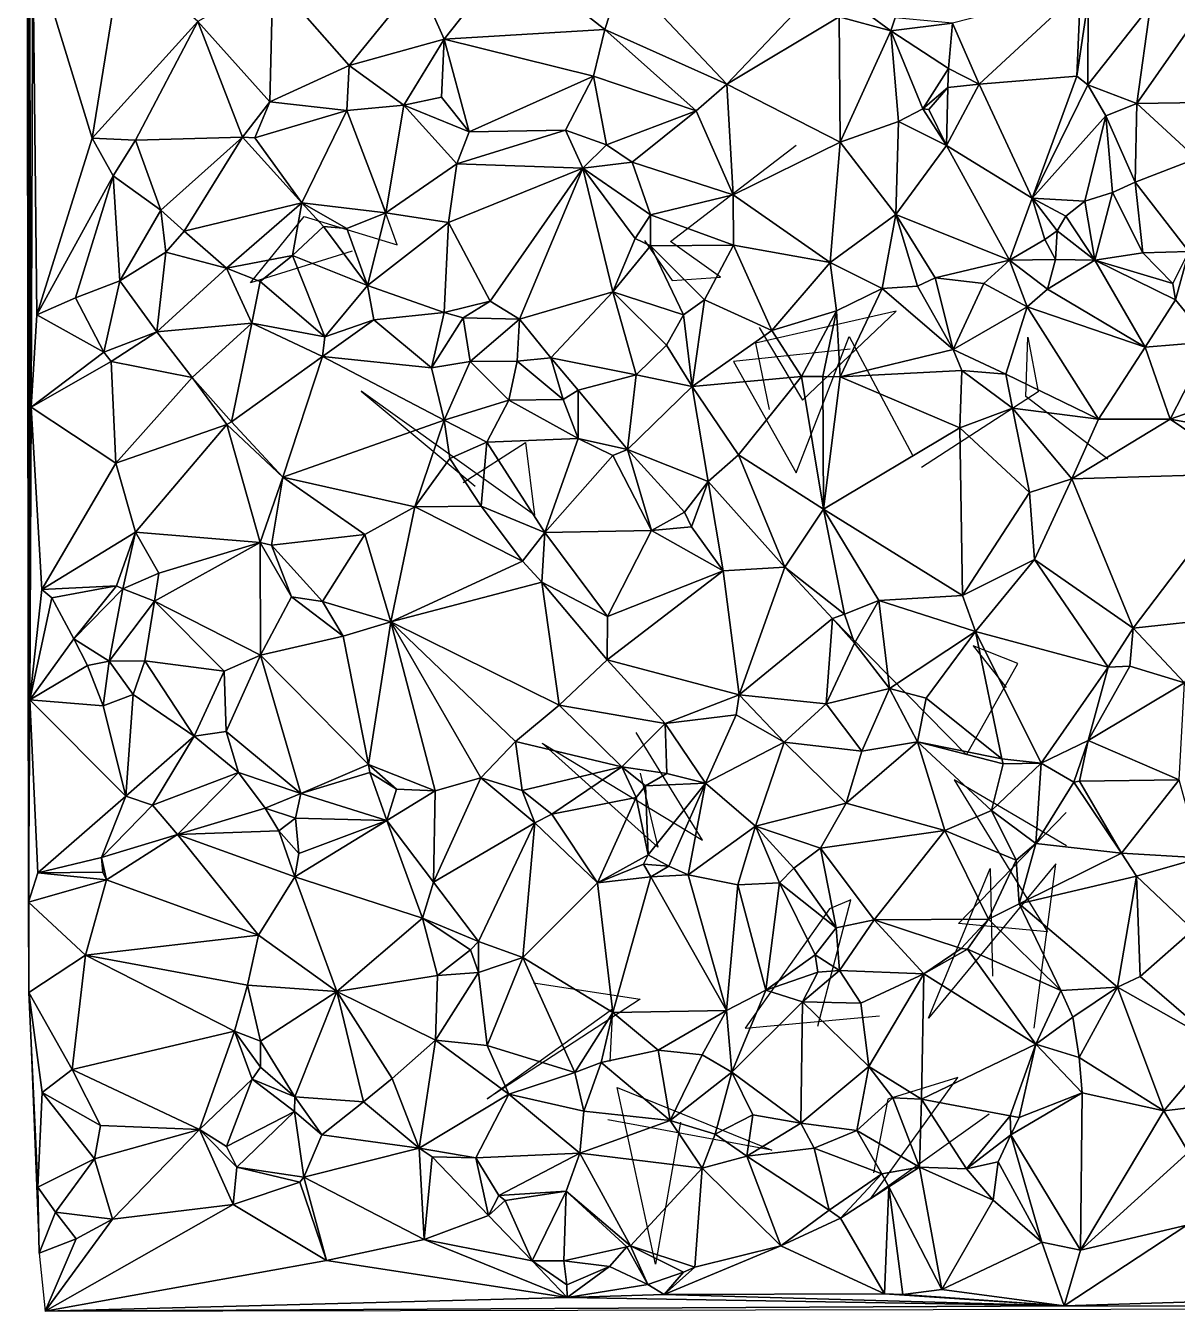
# Model space of a CAD drawing. Header units: metres. Extents: x -15 to 15.3, y -15.8 to 15.8.
# Drawn here: x -14.99 to -3.25, y -14.98 to -1.88 of the extents above; entities that cross this region are included whole.
import ezdxf

# ---------------------------------------------------------------- set-up
doc = ezdxf.new("R2010")
doc.units = ezdxf.units.M
doc.layers.add('CRACKS', color=1, linetype='Continuous')
doc.layers.add('STREET_MESH', color=7, linetype='Continuous')

msp = doc.modelspace()

# ---------------------------------------------------------------- linework, layer by layer
at = {"layer": 'CRACKS'}
for points in [[(-8.682, -4.065, 0.1), (-8.397, -4.472, 0.1), (-7.906, -4.439, 0.1), (-8.417, -4.076, 0.1), (-7.134, -3.095, 0.1)], [(-11.66, -4.173, 0.1), (-12.699, -4.497, 0.1), (-12.15, -3.82, 0.1), (-11.204, -4.109, 0.1), (-11.39, -3.595, 0.1)], [(-7.513, -4.954, 0.1), (-7.069, -5.692, 0.1), (-6.113, -4.786, 0.1), (-7.55, -5.114, 0.1), (-7.41, -5.79, 0.1)], [(-6.584, -5.172, 0.1), (-7.772, -5.299, 0.1), (-7.133, -6.435, 0.1), (-6.593, -5.045, 0.1), (-5.947, -6.254, 0.1)], [(-3.957, -6.294, 0.1), (-4.791, -5.655, 0.1), (-4.773, -5.052, 0.1), (-4.666, -5.607, 0.1), (-5.856, -6.379, 0.1)], [(-10.53, -6.533, 0.1), (-9.894, -6.124, 0.1), (-9.804, -6.866, 0.1), (-11.569, -5.6, 0.1), (-10.408, -6.57, 0.1)], [(-6.784, -7.898, 0.1), (-5.399, -9.31, 0.1), (-4.875, -8.376, 0.1), (-5.328, -8.197, 0.1), (-4.993, -8.621, 0.1)], [(-8.726, -9.497, 0.1), (-8.545, -10.251, 0.1), (-9.724, -9.19, 0.1), (-8.09, -10.178, 0.1), (-8.765, -9.082, 0.1)], [(-4.379, -10.235, 0.1), (-5.524, -9.562, 0.1), (-4.571, -11.112, 0.1), (-5.478, -11.027, 0.1), (-4.382, -9.896, 0.1)], [(-4.709, -12.095, 0.1), (-4.486, -10.42, 0.1), (-5.785, -11.993, 0.1), (-5.157, -10.467, 0.1), (-5.133, -11.564, 0.1)], [(-6.913, -12.074, 0.1), (-6.576, -10.787, 0.1), (-6.794, -10.878, 0.1), (-7.653, -12.094, 0.1), (-6.284, -11.969, 0.1)], [(-9.814, -11.631, 0.1), (-8.726, -11.799, 0.1), (-10.286, -12.816, 0.1), (-9.006, -11.898, 0.1), (-9.034, -12.433, 0.1)], [(-8.315, -13.052, 0.1), (-8.57, -14.501, 0.1), (-8.96, -12.7, 0.1), (-7.384, -13.337, 0.1), (-9.054, -13.03, 0.1)], [(-5.167, -12.972, 0.1), (-6.377, -13.834, 0.1), (-5.486, -12.598, 0.1), (-6.201, -12.82, 0.1), (-6.347, -13.568, 0.1)]]:
    msp.add_polyline3d(points, dxfattribs=at)
at = {"layer": 'STREET_MESH'}
for points in [[(-14.961, -10.81), (-14.958, 0.495), (-14.99, 12.235)], [(-14.96, -11.73), (-14.961, -10.81), (-14.99, 12.235)], [(-14.961, -10.81), (-14.947, -8.749), (-14.958, 0.495)], [(-14.958, 0.495), (-14.933, -5.765), (-14.917, -1.05)], [(-14.947, -8.749), (-14.933, -5.765), (-14.958, 0.495)], [(-14.933, -5.765), (-14.877, -4.824), (-14.917, -1.05)], [(-14.311, -3.022), (-14.01, -1.149), (-14.917, -1.05)], [(-14.877, -4.824), (-14.311, -3.022), (-14.917, -1.05)], [(-13.234, -1.832), (-14.01, -1.149), (-14.311, -3.022)], [(-10.724, -2.012), (-10.048, -1.159), (-10.988, -1.414)], [(-9.085, -1.916), (-10.048, -1.159), (-10.724, -2.012)], [(-10.048, -1.159), (-9.085, -1.916), (-8.901, -1.346)], [(-12.5, -2.652), (-12.472, -1.394), (-13.234, -1.832)], [(-12.5, -2.652), (-11.691, -2.281), (-12.472, -1.394)], [(-11.691, -2.281), (-10.988, -1.414), (-12.472, -1.394)], [(-11.691, -2.281), (-10.724, -2.012), (-10.988, -1.414)], [(-8.901, -1.346), (-9.085, -1.916), (-7.84, -2.473)], [(-7.03, -1.62), (-8.901, -1.346), (-7.84, -2.473)], [(-5.54, -1.851), (-5.267, -2.473), (-4.236, -1.513)], [(-4.236, -1.513), (-5.267, -2.473), (-4.272, -2.391)], [(-4.157, -1.617), (-4.236, -1.513), (-4.272, -2.391)], [(-7.03, -1.62), (-7.84, -2.473), (-6.696, -1.787)], [(-4.162, -2.478), (-4.157, -1.617), (-4.272, -2.391)], [(-3.521, -1.671), (-4.157, -1.617), (-4.162, -2.478)], [(-3.521, -1.671), (-4.162, -2.478), (-3.661, -2.669)], [(-3.022, -1.754), (-3.521, -1.671), (-3.661, -2.669)], [(-13.872, -3.043), (-13.234, -1.832), (-14.311, -3.022)], [(-13.234, -1.832), (-13.872, -3.043), (-12.78, -3.012)], [(-12.5, -2.652), (-13.234, -1.832), (-12.78, -3.012)], [(-7.84, -2.473), (-6.687, -3.065), (-6.696, -1.787)], [(-6.169, -1.93), (-6.412, -1.753), (-6.696, -1.787)], [(-6.687, -3.065), (-6.169, -1.93), (-6.696, -1.787)], [(-6.125, -1.795), (-6.412, -1.753), (-6.169, -1.93)], [(-5.54, -1.851), (-6.125, -1.795), (-6.169, -1.93)], [(-2.567, -2.652), (-3.022, -1.754), (-3.661, -2.669)], [(-9.2, -2.392), (-9.085, -1.916), (-10.724, -2.012)], [(-9.085, -1.916), (-9.2, -2.392), (-8.154, -2.744)], [(-9.085, -1.916), (-8.154, -2.744), (-7.84, -2.473)], [(-6.687, -3.065), (-6.091, -2.854), (-6.169, -1.93)], [(-5.581, -2.314), (-5.54, -1.851), (-6.169, -1.93)], [(-5.581, -2.314), (-6.169, -1.93), (-5.844, -2.724)], [(-6.169, -1.93), (-6.091, -2.854), (-5.844, -2.724)], [(-5.54, -1.851), (-5.581, -2.314), (-5.267, -2.473)], [(-11.691, -2.281), (-11.134, -2.688), (-10.724, -2.012)], [(-10.724, -2.012), (-11.134, -2.688), (-10.75, -2.606)], [(-10.47, -2.959), (-10.724, -2.012), (-10.75, -2.606)], [(-10.47, -2.959), (-9.2, -2.392), (-10.724, -2.012)], [(-11.716, -2.74), (-11.691, -2.281), (-12.5, -2.652)], [(-11.134, -2.688), (-11.691, -2.281), (-11.716, -2.74)], [(-5.588, -2.506), (-5.581, -2.314), (-5.844, -2.724)], [(-5.581, -2.314), (-5.588, -2.506), (-5.267, -2.473)], [(-9.2, -2.392), (-10.47, -2.959), (-9.488, -2.94)], [(-9.2, -2.392), (-9.488, -2.94), (-9.069, -3.089)], [(-8.154, -2.744), (-9.2, -2.392), (-9.069, -3.089)], [(-8.154, -2.744), (-7.778, -3.599), (-7.84, -2.473)], [(-7.778, -3.599), (-6.687, -3.065), (-7.84, -2.473)], [(-5.267, -2.473), (-5.603, -3.099), (-4.727, -3.634)], [(-5.267, -2.473), (-5.588, -2.506), (-5.603, -3.099)], [(-5.267, -2.473), (-4.727, -3.634), (-4.272, -2.391)], [(-4.727, -3.634), (-4.162, -2.478), (-4.272, -2.391)], [(-3.978, -2.795), (-4.162, -2.478), (-4.727, -3.634)], [(-4.162, -2.478), (-3.978, -2.795), (-3.661, -2.669)], [(-11.134, -2.688), (-10.47, -2.959), (-10.75, -2.606)], [(-5.588, -2.506), (-5.844, -2.724), (-5.783, -2.731)], [(-5.603, -3.099), (-5.588, -2.506), (-5.783, -2.731)], [(-12.653, -3.018), (-12.5, -2.652), (-12.78, -3.012)], [(-12.653, -3.018), (-11.716, -2.74), (-12.5, -2.652)], [(-12.175, -3.683), (-11.716, -2.74), (-12.653, -3.018)], [(-12.175, -3.683), (-11.318, -3.785), (-11.716, -2.74)], [(-11.318, -3.785), (-11.134, -2.688), (-11.716, -2.74)], [(-11.134, -2.688), (-11.318, -3.785), (-10.593, -3.285)], [(-10.47, -2.959), (-11.134, -2.688), (-10.593, -3.285)], [(-8.806, -3.266), (-8.154, -2.744), (-9.069, -3.089)], [(-8.806, -3.266), (-7.778, -3.599), (-8.154, -2.744)], [(-5.844, -2.724), (-6.091, -2.854), (-5.603, -3.099)], [(-5.844, -2.724), (-5.603, -3.099), (-5.783, -2.731)], [(-3.978, -2.795), (-3.679, -3.472), (-3.661, -2.669)], [(-3.661, -2.669), (-3.679, -3.472), (-3.051, -3.229)], [(-2.567, -2.652), (-3.661, -2.669), (-3.051, -3.229)], [(-6.091, -2.854), (-6.687, -3.065), (-6.119, -3.802)], [(-6.091, -2.854), (-6.119, -3.802), (-5.603, -3.099)], [(-4.191, -3.665), (-3.978, -2.795), (-4.727, -3.634)], [(-3.978, -2.795), (-4.191, -3.665), (-3.909, -3.576)], [(-3.679, -3.472), (-3.978, -2.795), (-3.909, -3.576)], [(-13.872, -3.043), (-13.613, -3.758), (-12.78, -3.012)], [(-13.613, -3.758), (-13.375, -3.972), (-12.78, -3.012)], [(-13.375, -3.972), (-12.175, -3.683), (-12.78, -3.012)], [(-12.175, -3.683), (-12.653, -3.018), (-12.78, -3.012)], [(-9.311, -3.33), (-9.488, -2.94), (-10.593, -3.285)], [(-9.488, -2.94), (-10.47, -2.959), (-10.593, -3.285)], [(-9.488, -2.94), (-9.311, -3.33), (-9.069, -3.089)], [(-14.877, -4.824), (-14.1, -3.408), (-14.311, -3.022)], [(-14.1, -3.408), (-13.872, -3.043), (-14.311, -3.022)], [(-13.872, -3.043), (-14.1, -3.408), (-13.613, -3.758)], [(-9.311, -3.33), (-8.806, -3.266), (-9.069, -3.089)], [(-6.687, -3.065), (-7.778, -3.599), (-6.789, -4.29)], [(-6.119, -3.802), (-6.687, -3.065), (-6.789, -4.29)], [(-6.119, -3.802), (-4.959, -4.267), (-5.603, -3.099)], [(-5.603, -3.099), (-4.959, -4.267), (-4.727, -3.634)], [(-9.311, -3.33), (-8.62, -3.805), (-8.806, -3.266)], [(-8.62, -3.805), (-7.778, -3.599), (-8.806, -3.266)], [(-3.679, -3.472), (-3.13, -4.178), (-3.051, -3.229)], [(-11.318, -3.785), (-10.678, -3.883), (-10.593, -3.285)], [(-10.678, -3.883), (-9.311, -3.33), (-10.593, -3.285)], [(-10.253, -4.685), (-9.311, -3.33), (-10.678, -3.883)], [(-9.311, -3.33), (-10.253, -4.685), (-9.956, -4.867)], [(-9.004, -4.589), (-9.311, -3.33), (-9.956, -4.867)], [(-9.311, -3.33), (-9.004, -4.589), (-8.776, -4.046)], [(-8.62, -3.805), (-9.311, -3.33), (-8.776, -4.046)], [(-14.481, -4.649), (-14.1, -3.408), (-14.877, -4.824)], [(-14.1, -3.408), (-14.481, -4.649), (-14.031, -4.476)], [(-14.1, -3.408), (-14.031, -4.476), (-13.613, -3.758)], [(-3.601, -4.19), (-3.679, -3.472), (-3.909, -3.576)], [(-3.13, -4.178), (-3.679, -3.472), (-3.601, -4.19)], [(-8.62, -3.805), (-7.775, -4.112), (-7.778, -3.599)], [(-7.778, -3.599), (-7.775, -4.112), (-6.789, -4.29)], [(-4.959, -4.267), (-4.6, -4.057), (-4.727, -3.634)], [(-4.386, -3.819), (-4.191, -3.665), (-4.727, -3.634)], [(-4.6, -4.057), (-4.474, -3.967), (-4.727, -3.634)], [(-4.474, -3.967), (-4.386, -3.819), (-4.727, -3.634)], [(-4.191, -3.665), (-4.386, -3.819), (-4.088, -4.267)], [(-3.909, -3.576), (-4.191, -3.665), (-4.088, -4.267)], [(-3.601, -4.19), (-3.909, -3.576), (-4.088, -4.267)], [(-14.031, -4.476), (-13.56, -4.186), (-13.613, -3.758)], [(-13.56, -4.186), (-13.375, -3.972), (-13.613, -3.758)], [(-12.943, -4.349), (-12.175, -3.683), (-13.375, -3.972)], [(-12.175, -3.683), (-12.943, -4.349), (-12.271, -4.219)], [(-11.955, -3.923), (-12.175, -3.683), (-12.271, -4.219)], [(-12.175, -3.683), (-11.717, -3.942), (-11.318, -3.785)], [(-11.955, -3.923), (-11.717, -3.942), (-12.175, -3.683)], [(-11.717, -3.942), (-11.506, -4.526), (-11.318, -3.785)], [(-11.318, -3.785), (-11.506, -4.526), (-10.678, -3.883)], [(-11.506, -4.526), (-11.955, -3.923), (-12.271, -4.219)], [(-11.717, -3.942), (-11.955, -3.923), (-11.506, -4.526)], [(-11.506, -4.526), (-10.722, -4.8), (-10.678, -3.883)], [(-10.722, -4.8), (-10.253, -4.685), (-10.678, -3.883)], [(-8.62, -4.12), (-8.62, -3.805), (-8.776, -4.046)], [(-7.775, -4.112), (-8.62, -3.805), (-8.62, -4.12)], [(-6.119, -3.802), (-6.789, -4.29), (-6.258, -4.556)], [(-5.898, -4.53), (-6.119, -3.802), (-6.258, -4.556)], [(-5.716, -4.448), (-6.119, -3.802), (-5.898, -4.53)], [(-5.716, -4.448), (-4.959, -4.267), (-6.119, -3.802)], [(-4.386, -3.819), (-4.474, -3.967), (-4.088, -4.267)], [(-13.56, -4.186), (-12.943, -4.349), (-13.375, -3.972)], [(-9.004, -4.589), (-8.62, -4.12), (-8.776, -4.046)], [(-4.959, -4.267), (-4.49, -4.259), (-4.6, -4.057)], [(-4.49, -4.259), (-4.474, -3.967), (-4.6, -4.057)], [(-4.474, -3.967), (-4.49, -4.259), (-4.088, -4.267)], [(-13.654, -4.997), (-13.56, -4.186), (-14.031, -4.476)], [(-13.56, -4.186), (-13.654, -4.997), (-12.943, -4.349)], [(-8.282, -4.823), (-8.62, -4.12), (-9.004, -4.589)], [(-7.775, -4.112), (-8.62, -4.12), (-8.069, -4.669)], [(-8.62, -4.12), (-8.282, -4.823), (-8.069, -4.669)], [(-7.775, -4.112), (-8.069, -4.669), (-7.381, -4.983)], [(-7.775, -4.112), (-7.381, -4.983), (-6.789, -4.29)], [(-3.293, -4.505), (-3.601, -4.19), (-4.088, -4.267)], [(-3.293, -4.505), (-3.13, -4.178), (-3.601, -4.19)], [(-3.13, -4.178), (-3.293, -4.505), (-3.266, -4.669)], [(-2.915, -5.1), (-3.13, -4.178), (-3.266, -4.669)], [(-12.943, -4.349), (-12.599, -4.483), (-12.271, -4.219)], [(-12.599, -4.483), (-11.941, -5.049), (-12.271, -4.219)], [(-11.941, -5.049), (-11.506, -4.526), (-12.271, -4.219)], [(-7.381, -4.983), (-6.723, -4.784), (-6.789, -4.29)], [(-6.789, -4.29), (-6.723, -4.784), (-6.258, -4.556)], [(-4.959, -4.267), (-5.716, -4.448), (-5.221, -4.503)], [(-4.779, -4.743), (-4.959, -4.267), (-5.221, -4.503)], [(-4.57, -4.563), (-4.49, -4.259), (-4.959, -4.267)], [(-4.57, -4.563), (-4.959, -4.267), (-4.779, -4.743)], [(-4.49, -4.259), (-4.57, -4.563), (-4.088, -4.267)], [(-4.088, -4.267), (-4.57, -4.563), (-3.575, -5.154)], [(-3.266, -4.669), (-4.088, -4.267), (-3.575, -5.154)], [(-3.266, -4.669), (-3.293, -4.505), (-4.088, -4.267)], [(-13.654, -4.997), (-12.686, -4.908), (-12.943, -4.349)], [(-12.686, -4.908), (-12.599, -4.483), (-12.943, -4.349)], [(-5.716, -4.448), (-5.898, -4.53), (-5.535, -5.176)], [(-5.221, -4.503), (-5.716, -4.448), (-5.535, -5.176)], [(-14.031, -4.476), (-14.481, -4.649), (-14.195, -5.203)], [(-13.654, -4.997), (-14.031, -4.476), (-14.195, -5.203)], [(-12.599, -4.483), (-12.686, -4.908), (-11.941, -5.049)], [(-11.506, -4.526), (-11.941, -5.049), (-11.442, -4.874)], [(-10.722, -4.8), (-11.506, -4.526), (-11.442, -4.874)], [(-6.723, -4.784), (-6.686, -5.457), (-6.258, -4.556)], [(-6.686, -5.457), (-5.535, -5.176), (-6.258, -4.556)], [(-5.535, -5.176), (-5.898, -4.53), (-6.258, -4.556)], [(-4.779, -4.743), (-5.221, -4.503), (-5.535, -5.176)], [(-4.57, -4.563), (-4.779, -4.743), (-3.575, -5.154)], [(-14.195, -5.203), (-14.481, -4.649), (-14.877, -4.824)], [(-10.531, -4.854), (-10.253, -4.685), (-10.722, -4.8)], [(-10.253, -4.685), (-10.531, -4.854), (-9.956, -4.867)], [(-9.635, -5.263), (-9.004, -4.589), (-9.956, -4.867)], [(-8.766, -5.435), (-9.004, -4.589), (-9.635, -5.263)], [(-9.004, -4.589), (-8.766, -5.435), (-8.458, -5.133)], [(-8.282, -4.823), (-9.004, -4.589), (-8.458, -5.133)], [(-8.069, -4.669), (-8.282, -4.823), (-8.194, -5.553)], [(-8.069, -4.669), (-8.194, -5.553), (-7.381, -4.983)], [(-2.915, -5.1), (-3.266, -4.669), (-3.575, -5.154)], [(-14.195, -5.203), (-14.877, -4.824), (-14.933, -5.765)], [(-10.851, -5.363), (-10.722, -4.8), (-11.442, -4.874)], [(-10.531, -4.854), (-10.722, -4.8), (-10.851, -5.363)], [(-8.194, -5.553), (-8.282, -4.823), (-8.458, -5.133)], [(-6.723, -4.784), (-7.381, -4.983), (-7.081, -5.453)], [(-6.861, -5.452), (-6.723, -4.784), (-7.081, -5.453)], [(-6.723, -4.784), (-6.861, -5.452), (-6.686, -5.457)], [(-4.997, -5.429), (-4.779, -4.743), (-5.535, -5.176)], [(-4.997, -5.429), (-4.05, -5.887), (-4.779, -4.743)], [(-4.779, -4.743), (-4.05, -5.887), (-3.575, -5.154)], [(-12.686, -4.908), (-13.654, -4.997), (-13.294, -5.461)], [(-12.891, -5.915), (-12.686, -4.908), (-13.294, -5.461)], [(-12.686, -4.908), (-12.891, -5.915), (-11.964, -5.247)], [(-11.941, -5.049), (-12.686, -4.908), (-11.964, -5.247)], [(-11.964, -5.247), (-10.851, -5.363), (-11.442, -4.874)], [(-11.941, -5.049), (-11.964, -5.247), (-11.442, -4.874)], [(-10.458, -5.299), (-10.531, -4.854), (-10.851, -5.363)], [(-10.531, -4.854), (-10.458, -5.299), (-9.956, -4.867)], [(-10.458, -5.299), (-9.978, -5.297), (-9.956, -4.867)], [(-9.978, -5.297), (-9.635, -5.263), (-9.956, -4.867)], [(-13.654, -4.997), (-14.195, -5.203), (-14.119, -5.298)], [(-13.294, -5.461), (-13.654, -4.997), (-14.119, -5.298)], [(-7.381, -4.983), (-8.194, -5.553), (-7.081, -5.453)], [(-3.322, -5.888), (-2.915, -5.1), (-3.575, -5.154)], [(-2.915, -5.1), (-3.322, -5.888), (-2.369, -5.554)], [(-14.195, -5.203), (-14.933, -5.765), (-14.119, -5.298)], [(-8.766, -5.435), (-8.194, -5.553), (-8.458, -5.133)], [(-6.686, -5.457), (-5.446, -5.39), (-5.535, -5.176)], [(-5.446, -5.39), (-4.997, -5.429), (-5.535, -5.176)], [(-4.05, -5.887), (-3.322, -5.888), (-3.575, -5.154)], [(-14.933, -5.765), (-14.07, -6.335), (-14.119, -5.298)], [(-14.07, -6.335), (-13.294, -5.461), (-14.119, -5.298)], [(-12.891, -5.915), (-12.37, -6.479), (-11.964, -5.247)], [(-12.37, -6.479), (-10.722, -5.897), (-11.964, -5.247)], [(-10.722, -5.897), (-10.851, -5.363), (-11.964, -5.247)], [(-10.722, -5.897), (-10.458, -5.299), (-10.851, -5.363)], [(-10.458, -5.299), (-10.722, -5.897), (-10.064, -5.692)], [(-9.978, -5.297), (-10.458, -5.299), (-10.064, -5.692)], [(-9.509, -5.688), (-9.978, -5.297), (-10.064, -5.692)], [(-9.978, -5.297), (-9.509, -5.688), (-9.635, -5.263)], [(-9.635, -5.263), (-9.509, -5.688), (-9.356, -5.592)], [(-8.766, -5.435), (-9.635, -5.263), (-9.356, -5.592)], [(-12.941, -5.942), (-13.294, -5.461), (-14.07, -6.335)], [(-12.941, -5.942), (-12.891, -5.915), (-13.294, -5.461)], [(-8.853, -6.196), (-8.766, -5.435), (-9.356, -5.592)], [(-8.766, -5.435), (-8.853, -6.196), (-8.194, -5.553)], [(-8.194, -5.553), (-7.723, -6.252), (-7.081, -5.453)], [(-7.723, -6.252), (-6.857, -6.805), (-7.081, -5.453)], [(-6.857, -6.805), (-6.861, -5.452), (-7.081, -5.453)], [(-6.861, -5.452), (-6.857, -6.805), (-6.686, -5.457)], [(-6.857, -6.805), (-5.467, -5.976), (-6.686, -5.457)], [(-5.467, -5.976), (-5.446, -5.39), (-6.686, -5.457)], [(-4.93, -5.774), (-5.446, -5.39), (-5.467, -5.976)], [(-4.93, -5.774), (-4.997, -5.429), (-5.446, -5.39)], [(-4.05, -5.887), (-4.997, -5.429), (-4.93, -5.774)], [(-9.509, -5.688), (-9.358, -6.083), (-9.356, -5.592)], [(-9.358, -6.083), (-8.853, -6.196), (-9.356, -5.592)], [(-8.853, -6.196), (-8.032, -6.524), (-8.194, -5.553)], [(-8.194, -5.553), (-8.032, -6.524), (-7.723, -6.252)], [(-3.322, -5.888), (-2.372, -6.06), (-2.369, -5.554)], [(-14.947, -8.749), (-14.825, -7.623), (-14.933, -5.765)], [(-14.825, -7.623), (-14.07, -6.335), (-14.933, -5.765)], [(-10.722, -5.897), (-10.289, -6.121), (-10.064, -5.692)], [(-10.289, -6.121), (-9.358, -6.083), (-10.064, -5.692)], [(-9.358, -6.083), (-9.509, -5.688), (-10.064, -5.692)], [(-4.93, -5.774), (-5.467, -5.976), (-4.754, -6.636)], [(-4.324, -6.495), (-4.93, -5.774), (-4.754, -6.636)], [(-4.05, -5.887), (-4.93, -5.774), (-4.324, -6.495)], [(-4.05, -5.887), (-4.324, -6.495), (-3.322, -5.888)], [(-4.324, -6.495), (-2.501, -6.44), (-3.322, -5.888)], [(-2.501, -6.44), (-2.372, -6.06), (-3.322, -5.888)], [(-13.871, -7.038), (-12.941, -5.942), (-14.07, -6.335)], [(-12.599, -7.145), (-12.941, -5.942), (-13.871, -7.038)], [(-12.891, -5.915), (-12.941, -5.942), (-12.37, -6.479)], [(-12.941, -5.942), (-12.599, -7.145), (-12.37, -6.479)], [(-11.023, -6.781), (-10.722, -5.897), (-12.37, -6.479)], [(-10.722, -5.897), (-11.023, -6.781), (-10.666, -6.289)], [(-10.289, -6.121), (-10.722, -5.897), (-10.666, -6.289)], [(-6.857, -6.805), (-5.44, -7.683), (-5.467, -5.976)], [(-5.467, -5.976), (-5.44, -7.683), (-4.754, -6.636)], [(-10.346, -6.773), (-10.289, -6.121), (-10.666, -6.289)], [(-10.346, -6.773), (-9.698, -7.041), (-10.289, -6.121)], [(-9.698, -7.041), (-9.358, -6.083), (-10.289, -6.121)], [(-9.004, -6.258), (-9.358, -6.083), (-9.698, -7.041)], [(-9.004, -6.258), (-8.853, -6.196), (-9.358, -6.083)], [(-11.023, -6.781), (-10.346, -6.773), (-10.666, -6.289)], [(-8.611, -7.022), (-9.004, -6.258), (-9.698, -7.041)], [(-9.004, -6.258), (-8.611, -7.022), (-8.853, -6.196)], [(-8.274, -6.835), (-8.032, -6.524), (-8.853, -6.196)], [(-8.611, -7.022), (-8.274, -6.835), (-8.853, -6.196)], [(-8.032, -6.524), (-7.249, -7.395), (-7.723, -6.252)], [(-7.249, -7.395), (-6.857, -6.805), (-7.723, -6.252)], [(-13.871, -7.038), (-14.07, -6.335), (-14.825, -7.623)], [(-12.599, -7.145), (-12.485, -7.172), (-12.37, -6.479)], [(-12.485, -7.172), (-11.533, -7.061), (-12.37, -6.479)], [(-11.533, -7.061), (-11.023, -6.781), (-12.37, -6.479)], [(-8.032, -6.524), (-8.274, -6.835), (-8.202, -6.984)], [(-7.878, -7.432), (-8.032, -6.524), (-8.202, -6.984)], [(-8.032, -6.524), (-7.878, -7.432), (-7.249, -7.395)], [(-4.704, -7.316), (-4.324, -6.495), (-4.754, -6.636)], [(-4.324, -6.495), (-4.704, -7.316), (-3.699, -8.018)], [(-2.501, -6.44), (-4.324, -6.495), (-3.699, -8.018)], [(-2.501, -6.44), (-3.699, -8.018), (-2.755, -7.916)], [(-5.44, -7.683), (-4.704, -7.316), (-4.754, -6.636)], [(-11.023, -6.781), (-11.533, -7.061), (-11.267, -7.954)], [(-11.023, -6.781), (-11.267, -7.954), (-9.924, -7.333)], [(-10.346, -6.773), (-11.023, -6.781), (-9.924, -7.333)], [(-9.698, -7.041), (-10.346, -6.773), (-9.924, -7.333)], [(-6.857, -6.805), (-7.249, -7.395), (-6.641, -7.873)], [(-5.44, -7.683), (-6.857, -6.805), (-6.291, -7.735)], [(-6.857, -6.805), (-6.641, -7.873), (-6.291, -7.735)], [(-8.274, -6.835), (-8.611, -7.022), (-8.202, -6.984)], [(-14.066, -7.585), (-13.871, -7.038), (-14.825, -7.623)], [(-14.066, -7.585), (-13.999, -7.616), (-13.871, -7.038)], [(-13.871, -7.038), (-13.999, -7.616), (-13.634, -7.457)], [(-12.599, -7.145), (-13.871, -7.038), (-13.634, -7.457)], [(-12.485, -7.172), (-11.964, -7.747), (-11.533, -7.061)], [(-11.533, -7.061), (-11.964, -7.747), (-11.267, -7.954)], [(-9.729, -7.549), (-9.698, -7.041), (-9.924, -7.333)], [(-9.698, -7.041), (-9.729, -7.549), (-9.059, -7.9)], [(-8.611, -7.022), (-9.698, -7.041), (-9.059, -7.9)], [(-7.878, -7.432), (-8.611, -7.022), (-9.059, -7.9)], [(-8.611, -7.022), (-7.878, -7.432), (-8.202, -6.984)], [(-12.599, -7.145), (-13.634, -7.457), (-13.677, -7.742)], [(-12.599, -7.145), (-13.677, -7.742), (-12.596, -8.292)], [(-12.599, -7.145), (-12.281, -7.697), (-12.485, -7.172)], [(-12.281, -7.697), (-12.599, -7.145), (-12.596, -8.292)], [(-12.485, -7.172), (-12.281, -7.697), (-11.964, -7.747)], [(-11.267, -7.954), (-9.729, -7.549), (-9.924, -7.333)], [(-4.704, -7.316), (-5.44, -7.683), (-5.307, -8.051)], [(-4.704, -7.316), (-5.307, -8.051), (-3.954, -8.415)], [(-3.699, -8.018), (-4.704, -7.316), (-3.954, -8.415)], [(-13.634, -7.457), (-13.999, -7.616), (-13.677, -7.742)], [(-9.06, -8.341), (-7.878, -7.432), (-9.059, -7.9)], [(-7.714, -8.698), (-7.878, -7.432), (-9.06, -8.341)], [(-7.249, -7.395), (-7.878, -7.432), (-7.714, -8.698)], [(-7.249, -7.395), (-7.714, -8.698), (-6.764, -7.919)], [(-6.641, -7.873), (-7.249, -7.395), (-6.764, -7.919)], [(-14.723, -7.707), (-14.066, -7.585), (-14.825, -7.623)], [(-14.723, -7.707), (-14.5, -8.127), (-14.066, -7.585)], [(-14.5, -8.127), (-13.999, -7.616), (-14.066, -7.585)], [(-9.552, -8.802), (-9.729, -7.549), (-11.267, -7.954)], [(-9.729, -7.549), (-9.06, -8.341), (-9.059, -7.9)], [(-9.06, -8.341), (-9.729, -7.549), (-9.552, -8.802)], [(-14.723, -7.707), (-14.825, -7.623), (-14.947, -8.749)], [(-14.5, -8.127), (-14.723, -7.707), (-14.947, -8.749)], [(-14.138, -8.354), (-13.999, -7.616), (-14.5, -8.127)], [(-13.999, -7.616), (-14.138, -8.354), (-13.677, -7.742)], [(-11.755, -8.098), (-12.281, -7.697), (-12.596, -8.292)], [(-12.281, -7.697), (-11.755, -8.098), (-11.964, -7.747)], [(-5.307, -8.051), (-5.44, -7.683), (-6.291, -7.735)], [(-14.138, -8.354), (-13.776, -8.35), (-13.677, -7.742)], [(-13.776, -8.35), (-12.966, -8.454), (-13.677, -7.742)], [(-13.677, -7.742), (-12.966, -8.454), (-12.596, -8.292)], [(-11.964, -7.747), (-11.755, -8.098), (-11.267, -7.954)], [(-6.641, -7.873), (-6.538, -8.171), (-6.291, -7.735)], [(-6.538, -8.171), (-6.181, -8.632), (-6.291, -7.735)], [(-6.181, -8.632), (-5.307, -8.051), (-6.291, -7.735)], [(-11.267, -7.954), (-11.755, -8.098), (-11.496, -9.408)], [(-10.814, -9.675), (-11.267, -7.954), (-11.496, -9.408)], [(-9.995, -9.173), (-11.267, -7.954), (-10.348, -9.544)], [(-9.995, -9.173), (-9.552, -8.802), (-11.267, -7.954)], [(-11.267, -7.954), (-10.814, -9.675), (-10.348, -9.544)], [(-7.714, -8.698), (-6.827, -8.788), (-6.764, -7.919)], [(-6.827, -8.788), (-6.538, -8.171), (-6.764, -7.919)], [(-6.538, -8.171), (-6.641, -7.873), (-6.764, -7.919)], [(-3.699, -8.018), (-3.176, -8.573), (-2.755, -7.916)], [(-11.496, -9.408), (-11.755, -8.098), (-12.596, -8.292)], [(-5.808, -8.731), (-5.307, -8.051), (-6.181, -8.632)], [(-5.307, -8.051), (-5.808, -8.731), (-5.036, -9.349)], [(-4.636, -9.392), (-5.307, -8.051), (-5.036, -9.349)], [(-5.307, -8.051), (-4.636, -9.392), (-3.954, -8.415)], [(-3.731, -8.405), (-3.699, -8.018), (-3.954, -8.415)], [(-3.699, -8.018), (-3.731, -8.405), (-3.176, -8.573)], [(-14.36, -8.397), (-14.5, -8.127), (-14.947, -8.749)], [(-14.36, -8.397), (-14.138, -8.354), (-14.5, -8.127)], [(-6.538, -8.171), (-6.827, -8.788), (-6.181, -8.632)], [(-14.138, -8.354), (-14.36, -8.397), (-14.2, -8.809)], [(-14.138, -8.354), (-14.2, -8.809), (-13.895, -8.695)], [(-13.776, -8.35), (-14.138, -8.354), (-13.895, -8.695)], [(-13.274, -9.118), (-13.776, -8.35), (-13.895, -8.695)], [(-13.776, -8.35), (-13.274, -9.118), (-12.966, -8.454)], [(-12.966, -8.454), (-12.946, -9.07), (-12.596, -8.292)], [(-12.596, -8.292), (-12.946, -9.07), (-12.186, -9.703)], [(-11.496, -9.408), (-12.596, -8.292), (-12.186, -9.703)], [(-9.06, -8.341), (-9.552, -8.802), (-8.469, -8.988)], [(-7.714, -8.698), (-9.06, -8.341), (-8.469, -8.988)], [(-14.2, -8.809), (-14.36, -8.397), (-14.947, -8.749)], [(-13.274, -9.118), (-12.946, -9.07), (-12.966, -8.454)], [(-4.636, -9.392), (-4.158, -9.161), (-3.954, -8.415)], [(-4.158, -9.161), (-3.731, -8.405), (-3.954, -8.415)], [(-3.731, -8.405), (-4.158, -9.161), (-3.176, -8.573)], [(-6.827, -8.788), (-6.466, -9.272), (-6.181, -8.632)], [(-6.466, -9.272), (-5.896, -9.175), (-6.181, -8.632)], [(-5.896, -9.175), (-5.808, -8.731), (-6.181, -8.632)], [(-4.158, -9.161), (-3.23, -9.565), (-3.176, -8.573)], [(-14.947, -8.749), (-14.961, -10.81), (-14.867, -10.512)], [(-13.969, -9.729), (-14.947, -8.749), (-14.867, -10.512)], [(-13.969, -9.729), (-14.2, -8.809), (-14.947, -8.749)], [(-13.895, -8.695), (-14.2, -8.809), (-13.969, -9.729)], [(-13.274, -9.118), (-13.895, -8.695), (-13.969, -9.729)], [(-7.714, -8.698), (-8.469, -8.988), (-7.746, -8.902)], [(-7.256, -9.181), (-7.714, -8.698), (-7.746, -8.902)], [(-6.827, -8.788), (-7.714, -8.698), (-7.256, -9.181)], [(-5.808, -8.731), (-5.896, -9.175), (-5.036, -9.349)], [(-9.995, -9.173), (-8.912, -9.431), (-9.552, -8.802)], [(-9.552, -8.802), (-8.912, -9.431), (-8.469, -8.988)], [(-8.469, -8.988), (-8.058, -9.597), (-7.746, -8.902)], [(-8.058, -9.597), (-7.256, -9.181), (-7.746, -8.902)], [(-6.466, -9.272), (-6.827, -8.788), (-7.256, -9.181)], [(-8.912, -9.431), (-8.454, -9.5), (-8.469, -8.988)], [(-8.454, -9.5), (-8.058, -9.597), (-8.469, -8.988)], [(-13.274, -9.118), (-13.969, -9.729), (-13.699, -9.823)], [(-12.819, -9.488), (-13.274, -9.118), (-13.699, -9.823)], [(-12.946, -9.07), (-13.274, -9.118), (-12.819, -9.488)], [(-12.946, -9.07), (-12.819, -9.488), (-12.186, -9.703)], [(-9.995, -9.173), (-10.348, -9.544), (-9.928, -9.671)], [(-8.912, -9.431), (-9.995, -9.173), (-9.928, -9.671)], [(-4.636, -9.392), (-4.304, -9.587), (-4.158, -9.161)], [(-4.304, -9.587), (-4.246, -9.577), (-4.158, -9.161)], [(-4.246, -9.577), (-3.23, -9.565), (-4.158, -9.161)], [(-8.058, -9.597), (-7.549, -10.037), (-7.256, -9.181)], [(-7.256, -9.181), (-7.549, -10.037), (-6.625, -9.802)], [(-6.466, -9.272), (-7.256, -9.181), (-6.625, -9.802)], [(-5.619, -10.08), (-5.896, -9.175), (-6.625, -9.802)], [(-5.896, -9.175), (-6.466, -9.272), (-6.625, -9.802)], [(-5.144, -9.876), (-5.896, -9.175), (-5.619, -10.08)], [(-5.896, -9.175), (-5.022, -9.4), (-5.036, -9.349)], [(-5.896, -9.175), (-5.144, -9.876), (-5.022, -9.4)], [(-11.483, -9.49), (-11.496, -9.408), (-12.186, -9.703)], [(-11.209, -9.66), (-10.814, -9.675), (-11.496, -9.408)], [(-11.483, -9.49), (-11.209, -9.66), (-11.496, -9.408)], [(-9.627, -9.912), (-8.912, -9.431), (-9.928, -9.671)], [(-8.912, -9.431), (-9.627, -9.912), (-8.765, -9.744)], [(-8.672, -9.626), (-8.912, -9.431), (-8.765, -9.744)], [(-8.672, -9.626), (-8.454, -9.5), (-8.912, -9.431)], [(-5.144, -9.876), (-4.636, -9.392), (-5.022, -9.4)], [(-5.144, -9.876), (-4.692, -10.212), (-4.636, -9.392)], [(-5.022, -9.4), (-4.636, -9.392), (-5.036, -9.349)], [(-4.692, -10.212), (-4.304, -9.587), (-4.636, -9.392)], [(-13.441, -10.122), (-12.819, -9.488), (-13.699, -9.823)], [(-13.441, -10.122), (-12.55, -9.853), (-12.819, -9.488)], [(-12.819, -9.488), (-12.55, -9.853), (-12.186, -9.703)], [(-11.308, -9.979), (-11.483, -9.49), (-12.186, -9.703)], [(-11.209, -9.66), (-11.483, -9.49), (-11.308, -9.979)], [(-10.814, -9.675), (-10.832, -10.606), (-10.348, -9.544)], [(-10.832, -10.606), (-9.8, -10), (-10.348, -9.544)], [(-10.348, -9.544), (-9.8, -10), (-9.928, -9.671)], [(-8.454, -9.5), (-8.672, -9.626), (-8.058, -9.597)], [(-3.23, -9.565), (-4.246, -9.577), (-3.816, -10.311)], [(-3.012, -10.357), (-3.23, -9.565), (-3.816, -10.311)], [(-11.209, -9.66), (-11.308, -9.979), (-10.814, -9.675)], [(-10.814, -9.675), (-11.308, -9.979), (-10.832, -10.606)], [(-9.8, -10), (-9.627, -9.912), (-9.928, -9.671)], [(-8.645, -10.327), (-8.672, -9.626), (-8.765, -9.744)], [(-8.058, -9.597), (-8.672, -9.626), (-8.645, -10.327)], [(-8.432, -10.445), (-8.058, -9.597), (-8.645, -10.327)], [(-8.058, -9.597), (-8.432, -10.445), (-8.235, -10.533)], [(-7.549, -10.037), (-8.058, -9.597), (-8.235, -10.533)], [(-4.304, -9.587), (-4.692, -10.212), (-3.816, -10.311)], [(-4.246, -9.577), (-4.304, -9.587), (-3.816, -10.311)], [(-14.217, -10.354), (-13.969, -9.729), (-14.867, -10.512)], [(-13.969, -9.729), (-14.217, -10.354), (-13.699, -9.823)], [(-14.217, -10.354), (-13.441, -10.122), (-13.699, -9.823)], [(-12.55, -9.853), (-12.239, -9.953), (-12.186, -9.703)], [(-12.239, -9.953), (-11.308, -9.979), (-12.186, -9.703)], [(-9.627, -9.912), (-9.161, -10.613), (-8.765, -9.744)], [(-9.161, -10.613), (-8.645, -10.327), (-8.765, -9.744)], [(-7.549, -10.037), (-6.885, -10.261), (-6.625, -9.802)], [(-6.885, -10.261), (-5.619, -10.08), (-6.625, -9.802)], [(-12.411, -10.084), (-12.55, -9.853), (-13.441, -10.122)], [(-12.55, -9.853), (-12.411, -10.084), (-12.239, -9.953)], [(-12.411, -10.084), (-12.206, -10.313), (-12.239, -9.953)], [(-12.206, -10.313), (-11.308, -9.979), (-12.239, -9.953)], [(-9.627, -9.912), (-9.8, -10), (-9.161, -10.613)], [(-5.144, -9.876), (-5.619, -10.08), (-4.89, -10.383)], [(-4.692, -10.212), (-5.144, -9.876), (-4.89, -10.383)], [(-12.411, -10.084), (-13.441, -10.122), (-12.245, -10.551)], [(-12.206, -10.313), (-12.411, -10.084), (-12.245, -10.551)], [(-11.308, -9.979), (-12.206, -10.313), (-12.245, -10.551)], [(-10.944, -10.972), (-11.308, -9.979), (-12.245, -10.551)], [(-11.308, -9.979), (-10.944, -10.972), (-10.832, -10.606)], [(-10.373, -11.211), (-9.8, -10), (-10.832, -10.606)], [(-9.92, -11.373), (-9.8, -10), (-10.373, -11.211)], [(-9.8, -10), (-9.92, -11.373), (-9.161, -10.613)], [(-7.729, -10.634), (-7.549, -10.037), (-8.235, -10.533)], [(-7.729, -10.634), (-7.304, -10.614), (-7.549, -10.037)], [(-7.304, -10.614), (-7.159, -10.465), (-7.549, -10.037)], [(-7.159, -10.465), (-6.885, -10.261), (-7.549, -10.037)], [(-5.619, -10.08), (-6.885, -10.261), (-6.339, -10.992)], [(-5.174, -10.982), (-5.619, -10.08), (-6.339, -10.992)], [(-5.619, -10.08), (-5.174, -10.982), (-4.89, -10.383)], [(-14.217, -10.354), (-14.168, -10.584), (-13.441, -10.122)], [(-14.168, -10.584), (-12.616, -11.146), (-13.441, -10.122)], [(-13.441, -10.122), (-12.616, -11.146), (-12.245, -10.551)], [(-4.861, -10.827), (-4.692, -10.212), (-4.89, -10.383)], [(-4.692, -10.212), (-4.861, -10.827), (-3.816, -10.311)], [(-8.69, -10.423), (-8.645, -10.327), (-9.161, -10.613)], [(-8.69, -10.423), (-8.432, -10.445), (-8.645, -10.327)], [(-6.885, -10.261), (-7.159, -10.465), (-6.728, -11.071)], [(-6.885, -10.261), (-6.728, -11.071), (-6.339, -10.992)], [(-4.861, -10.827), (-3.663, -10.544), (-3.816, -10.311)], [(-3.663, -10.544), (-3.012, -10.357), (-3.816, -10.311)], [(-14.204, -10.504), (-14.217, -10.354), (-14.867, -10.512)], [(-14.204, -10.504), (-14.168, -10.584), (-14.217, -10.354)], [(-8.616, -10.553), (-8.69, -10.423), (-9.161, -10.613)], [(-8.432, -10.445), (-8.69, -10.423), (-8.616, -10.553)], [(-8.432, -10.445), (-8.616, -10.553), (-8.235, -10.533)], [(-6.728, -11.071), (-7.159, -10.465), (-7.304, -10.614)], [(-5.174, -10.982), (-4.861, -10.827), (-4.89, -10.383)], [(-3.663, -10.544), (-3.087, -11.094), (-3.012, -10.357)], [(-14.961, -10.81), (-14.168, -10.584), (-14.867, -10.512)], [(-14.381, -11.349), (-14.168, -10.584), (-14.961, -10.81)], [(-14.168, -10.584), (-14.204, -10.504), (-14.867, -10.512)], [(-14.168, -10.584), (-14.381, -11.349), (-12.616, -11.146)], [(-12.616, -11.146), (-11.819, -11.722), (-12.245, -10.551)], [(-11.819, -11.722), (-10.944, -10.972), (-12.245, -10.551)], [(-10.944, -10.972), (-10.373, -11.211), (-10.832, -10.606)], [(-9.161, -10.613), (-9.92, -11.373), (-9.004, -11.934)], [(-8.616, -10.553), (-9.161, -10.613), (-9.004, -11.934)], [(-7.843, -11.913), (-8.616, -10.553), (-9.004, -11.934)], [(-8.616, -10.553), (-7.843, -11.913), (-8.235, -10.533)], [(-7.843, -11.913), (-7.729, -10.634), (-8.235, -10.533)], [(-7.729, -10.634), (-7.444, -11.706), (-7.304, -10.614)], [(-7.444, -11.706), (-6.939, -11.347), (-7.304, -10.614)], [(-6.939, -11.347), (-6.728, -11.071), (-7.304, -10.614)], [(-3.857, -11.676), (-3.663, -10.544), (-4.861, -10.827)], [(-3.663, -10.544), (-3.857, -11.676), (-3.628, -11.569)], [(-3.087, -11.094), (-3.663, -10.544), (-3.628, -11.569)], [(-7.843, -11.913), (-7.444, -11.706), (-7.729, -10.634)], [(-14.96, -11.73), (-14.381, -11.349), (-14.961, -10.81)], [(-5.174, -10.982), (-4.435, -11.712), (-4.861, -10.827)], [(-4.435, -11.712), (-3.857, -11.676), (-4.861, -10.827)], [(-10.791, -11.559), (-10.944, -10.972), (-11.819, -11.722)], [(-10.944, -10.972), (-10.456, -11.297), (-10.373, -11.211)], [(-10.791, -11.559), (-10.456, -11.297), (-10.944, -10.972)], [(-6.728, -11.071), (-6.692, -11.507), (-6.339, -10.992)], [(-6.339, -10.992), (-6.692, -11.507), (-5.834, -11.54)], [(-5.174, -10.982), (-6.339, -10.992), (-5.451, -11.282)], [(-6.339, -10.992), (-5.834, -11.54), (-5.451, -11.282)], [(-5.386, -11.289), (-5.174, -10.982), (-5.451, -11.282)], [(-5.174, -10.982), (-5.386, -11.289), (-4.435, -11.712)], [(-6.728, -11.071), (-6.939, -11.347), (-6.692, -11.507)], [(-2.818, -12.265), (-3.087, -11.094), (-3.628, -11.569)], [(-12.616, -11.146), (-14.381, -11.349), (-12.728, -11.658)], [(-11.819, -11.722), (-12.616, -11.146), (-12.728, -11.658)], [(-10.456, -11.297), (-10.373, -11.528), (-10.373, -11.211)], [(-10.373, -11.528), (-9.92, -11.373), (-10.373, -11.211)], [(-14.516, -12.517), (-14.381, -11.349), (-14.96, -11.73)], [(-12.861, -12.125), (-14.381, -11.349), (-14.516, -12.517)], [(-14.381, -11.349), (-12.861, -12.125), (-12.728, -11.658)], [(-10.373, -11.528), (-10.456, -11.297), (-10.791, -11.559)], [(-9.92, -11.373), (-10.373, -11.528), (-10.285, -12.271)], [(-9.391, -12.547), (-9.92, -11.373), (-10.285, -12.271)], [(-9.92, -11.373), (-9.391, -12.547), (-9.004, -11.934)], [(-7.444, -11.706), (-6.912, -11.524), (-6.939, -11.347)], [(-6.939, -11.347), (-6.912, -11.524), (-6.692, -11.507)], [(-5.834, -11.54), (-5.386, -11.289), (-5.451, -11.282)], [(-4.69, -12.257), (-5.386, -11.289), (-5.834, -11.54)], [(-4.435, -11.712), (-5.386, -11.289), (-4.69, -12.257)], [(-10.373, -11.528), (-10.811, -12.218), (-10.285, -12.271)], [(-10.373, -11.528), (-10.791, -11.559), (-10.811, -12.218)], [(-6.912, -11.524), (-7.444, -11.706), (-7.069, -11.827)], [(-6.692, -11.507), (-7.069, -11.827), (-6.474, -11.839)], [(-6.912, -11.524), (-7.069, -11.827), (-6.692, -11.507)], [(-6.692, -11.507), (-6.474, -11.839), (-5.834, -11.54)], [(-12.861, -12.125), (-12.596, -12.226), (-12.728, -11.658)], [(-12.596, -12.226), (-11.819, -11.722), (-12.728, -11.658)], [(-10.811, -12.218), (-10.791, -11.559), (-11.819, -11.722)], [(-6.474, -11.839), (-6.392, -12.486), (-5.834, -11.54)], [(-6.392, -12.486), (-5.856, -12.819), (-5.834, -11.54)], [(-5.856, -12.819), (-4.69, -12.257), (-5.834, -11.54)], [(-3.857, -11.676), (-2.818, -12.265), (-3.628, -11.569)], [(-14.867, -13.716), (-14.96, -11.73), (-14.852, -14.387)], [(-14.822, -12.749), (-14.516, -12.517), (-14.96, -11.73)], [(-14.867, -13.716), (-14.822, -12.749), (-14.96, -11.73)], [(-12.246, -12.795), (-11.819, -11.722), (-12.596, -12.226)], [(-11.819, -11.722), (-12.246, -12.795), (-11.546, -12.844)], [(-11.255, -12.608), (-11.819, -11.722), (-11.546, -12.844)], [(-10.811, -12.218), (-11.819, -11.722), (-11.255, -12.608)], [(-7.444, -11.706), (-7.843, -11.913), (-7.792, -12.544)], [(-7.444, -11.706), (-7.792, -12.544), (-7.069, -11.827)], [(-4.435, -11.712), (-4.69, -12.257), (-4.315, -11.981)], [(-3.857, -11.676), (-4.435, -11.712), (-4.315, -11.981)], [(-4.248, -12.392), (-3.857, -11.676), (-4.315, -11.981)], [(-3.857, -11.676), (-4.248, -12.392), (-3.387, -12.936)], [(-3.857, -11.676), (-3.387, -12.936), (-2.818, -12.265)], [(-8.542, -12.318), (-7.843, -11.913), (-9.004, -11.934)], [(-8.094, -12.365), (-7.843, -11.913), (-8.542, -12.318)], [(-7.843, -11.913), (-8.094, -12.365), (-7.792, -12.544)], [(-7.069, -11.827), (-7.792, -12.544), (-7.086, -13.064)], [(-6.392, -12.486), (-7.069, -11.827), (-7.086, -13.064)], [(-7.069, -11.827), (-6.392, -12.486), (-6.474, -11.839)], [(-9.391, -12.547), (-9.121, -12.443), (-9.004, -11.934)], [(-9.121, -12.443), (-8.542, -12.318), (-9.004, -11.934)], [(-4.69, -12.257), (-4.248, -12.392), (-4.315, -11.981)], [(-12.861, -12.125), (-14.516, -12.517), (-13.217, -13.129)], [(-12.68, -12.613), (-12.861, -12.125), (-13.217, -13.129)], [(-12.596, -12.226), (-12.861, -12.125), (-12.596, -12.493)], [(-12.861, -12.125), (-12.68, -12.613), (-12.596, -12.493)], [(-12.246, -12.795), (-12.596, -12.226), (-12.596, -12.493)], [(-10.979, -13.319), (-10.811, -12.218), (-11.255, -12.608)], [(-10.811, -12.218), (-10.979, -13.319), (-10.065, -12.767)], [(-10.811, -12.218), (-10.065, -12.767), (-10.285, -12.271)], [(-10.065, -12.767), (-9.391, -12.547), (-10.285, -12.271)], [(-5.856, -12.819), (-4.952, -12.988), (-4.69, -12.257)], [(-4.69, -12.257), (-4.952, -12.988), (-4.859, -13.004)], [(-4.217, -12.754), (-4.69, -12.257), (-4.859, -13.004)], [(-4.217, -12.754), (-4.248, -12.392), (-4.69, -12.257)], [(-3.387, -12.936), (-2.9, -12.881), (-2.818, -12.265)], [(-9.301, -12.941), (-9.121, -12.443), (-9.391, -12.547)], [(-8.419, -13.036), (-9.121, -12.443), (-9.301, -12.941)], [(-8.419, -13.036), (-8.542, -12.318), (-9.121, -12.443)], [(-8.094, -12.365), (-8.542, -12.318), (-8.419, -13.036)], [(-7.792, -12.544), (-8.094, -12.365), (-8.419, -13.036)], [(-4.248, -12.392), (-4.217, -12.754), (-3.387, -12.936)], [(-14.822, -12.749), (-14.226, -13.088), (-14.516, -12.517)], [(-14.516, -12.517), (-14.226, -13.088), (-13.217, -13.129)], [(-12.68, -12.613), (-12.246, -12.795), (-12.596, -12.493)], [(-10.065, -12.767), (-9.301, -12.941), (-9.391, -12.547)], [(-7.96, -13.175), (-7.792, -12.544), (-8.419, -13.036)], [(-7.792, -12.544), (-7.96, -13.175), (-7.575, -12.978)], [(-7.792, -12.544), (-7.575, -12.978), (-7.086, -13.064)], [(-6.516, -13.138), (-6.392, -12.486), (-7.086, -13.064)], [(-6.516, -13.138), (-6.149, -12.805), (-6.392, -12.486)], [(-6.392, -12.486), (-6.149, -12.805), (-5.856, -12.819)], [(-12.944, -13.302), (-12.68, -12.613), (-13.217, -13.129)], [(-12.68, -12.613), (-12.944, -13.302), (-12.25, -12.945)], [(-12.246, -12.795), (-12.68, -12.613), (-12.25, -12.945)], [(-10.979, -13.319), (-11.255, -12.608), (-11.546, -12.844)], [(-14.822, -12.749), (-14.867, -13.716), (-14.289, -13.428)], [(-14.226, -13.088), (-14.822, -12.749), (-14.289, -13.428)], [(-11.97, -13.182), (-12.246, -12.795), (-12.25, -12.945)], [(-12.246, -12.795), (-11.97, -13.182), (-11.546, -12.844)], [(-10.065, -12.767), (-10.979, -13.319), (-10.401, -13.418)], [(-10.065, -12.767), (-10.401, -13.418), (-9.341, -13.368)], [(-9.301, -12.941), (-10.065, -12.767), (-9.341, -13.368)], [(-6.149, -12.805), (-6.516, -13.138), (-5.876, -13.51)], [(-6.149, -12.805), (-5.876, -13.51), (-5.856, -12.819)], [(-5.876, -13.51), (-5.396, -13.529), (-5.856, -12.819)], [(-5.396, -13.529), (-4.952, -12.988), (-5.856, -12.819)], [(-4.217, -12.754), (-4.944, -13.181), (-4.234, -14.356)], [(-4.944, -13.181), (-4.217, -12.754), (-4.859, -13.004)], [(-3.387, -12.936), (-4.217, -12.754), (-4.234, -14.356)], [(-12.944, -13.302), (-12.838, -13.513), (-12.25, -12.945)], [(-12.838, -13.513), (-12.155, -13.615), (-12.25, -12.945)], [(-12.155, -13.615), (-11.97, -13.182), (-12.25, -12.945)], [(-11.97, -13.182), (-10.979, -13.319), (-11.546, -12.844)], [(-8.419, -13.036), (-9.301, -12.941), (-9.341, -13.368)], [(-3.387, -12.936), (-4.234, -14.356), (-3.133, -13.357)], [(-2.9, -12.881), (-3.387, -12.936), (-3.133, -13.357)], [(-14.226, -13.088), (-14.289, -13.428), (-13.217, -13.129)], [(-8.092, -13.521), (-8.419, -13.036), (-9.341, -13.368)], [(-7.96, -13.175), (-8.419, -13.036), (-8.092, -13.521)], [(-7.575, -12.978), (-7.96, -13.175), (-7.637, -13.398)], [(-7.575, -12.978), (-7.637, -13.398), (-7.086, -13.064)], [(-7.637, -13.398), (-6.951, -13.317), (-7.086, -13.064)], [(-6.951, -13.317), (-6.516, -13.138), (-7.086, -13.064)], [(-4.952, -12.988), (-5.396, -13.529), (-4.944, -13.181)], [(-4.952, -12.988), (-4.944, -13.181), (-4.859, -13.004)], [(-14.289, -13.428), (-14.106, -14.042), (-13.217, -13.129)], [(-14.106, -14.042), (-12.876, -13.893), (-13.217, -13.129)], [(-12.876, -13.893), (-12.838, -13.513), (-13.217, -13.129)], [(-12.838, -13.513), (-12.944, -13.302), (-13.217, -13.129)], [(-10.979, -13.319), (-11.97, -13.182), (-12.155, -13.615)], [(-7.96, -13.175), (-8.092, -13.521), (-7.637, -13.398)], [(-6.262, -13.578), (-6.516, -13.138), (-6.951, -13.317)], [(-6.516, -13.138), (-6.262, -13.578), (-5.876, -13.51)], [(-4.944, -13.181), (-5.396, -13.529), (-5.073, -13.457)], [(-4.631, -14.276), (-4.944, -13.181), (-5.073, -13.457)], [(-4.944, -13.181), (-4.631, -14.276), (-4.234, -14.356)], [(-10.979, -13.319), (-12.155, -13.615), (-10.926, -14.249)], [(-10.401, -13.418), (-10.979, -13.319), (-10.847, -13.406)], [(-10.847, -13.406), (-10.979, -13.319), (-10.926, -14.249)], [(-6.797, -13.951), (-6.951, -13.317), (-7.637, -13.398)], [(-6.262, -13.578), (-6.951, -13.317), (-6.797, -13.951)], [(-4.234, -14.356), (-3.151, -14.103), (-3.133, -13.357)], [(-14.867, -13.716), (-14.685, -13.969), (-14.289, -13.428)], [(-14.685, -13.969), (-14.106, -14.042), (-14.289, -13.428)], [(-10.272, -14.005), (-10.847, -13.406), (-10.926, -14.249)], [(-10.401, -13.418), (-10.847, -13.406), (-10.272, -14.005)], [(-10.401, -13.418), (-10.167, -13.799), (-9.341, -13.368)], [(-10.401, -13.418), (-10.272, -14.005), (-10.167, -13.799)], [(-10.167, -13.799), (-9.481, -13.755), (-9.341, -13.368)], [(-9.481, -13.755), (-8.825, -14.313), (-9.341, -13.368)], [(-8.825, -14.313), (-8.092, -13.521), (-9.341, -13.368)], [(-8.092, -13.521), (-7.291, -14.314), (-7.637, -13.398)], [(-7.291, -14.314), (-6.797, -13.951), (-7.637, -13.398)], [(-5.396, -13.529), (-5.126, -13.849), (-5.073, -13.457)], [(-5.126, -13.849), (-4.631, -14.276), (-5.073, -13.457)], [(-12.196, -13.664), (-12.838, -13.513), (-12.876, -13.893)], [(-12.196, -13.664), (-12.155, -13.615), (-12.838, -13.513)], [(-12.155, -13.615), (-12.196, -13.664), (-11.923, -14.462)], [(-12.155, -13.615), (-11.923, -14.462), (-10.926, -14.249)], [(-8.092, -13.521), (-8.825, -14.313), (-8.169, -14.53)], [(-7.291, -14.314), (-8.092, -13.521), (-8.169, -14.53)], [(-6.683, -14.033), (-6.262, -13.578), (-6.797, -13.951)], [(-6.683, -14.033), (-6.191, -13.712), (-6.262, -13.578)], [(-6.262, -13.578), (-6.191, -13.712), (-5.876, -13.51)], [(-6.191, -13.712), (-5.648, -14.758), (-5.876, -13.51)], [(-5.396, -13.529), (-5.876, -13.51), (-5.126, -13.849)], [(-5.876, -13.51), (-5.648, -14.758), (-5.126, -13.849)], [(-14.685, -13.969), (-14.867, -13.716), (-14.852, -14.387)], [(-12.196, -13.664), (-12.876, -13.893), (-11.923, -14.462)], [(-10.101, -13.851), (-9.481, -13.755), (-10.167, -13.799)], [(-9.481, -13.755), (-10.101, -13.851), (-9.827, -14.467)], [(-9.481, -13.755), (-9.827, -14.467), (-9.505, -14.465)], [(-9.481, -13.755), (-9.505, -14.465), (-8.862, -14.322)], [(-8.825, -14.313), (-9.481, -13.755), (-8.862, -14.322)], [(-6.191, -13.712), (-6.683, -14.033), (-6.233, -14.804)], [(-6.048, -14.808), (-6.191, -13.712), (-6.233, -14.804)], [(-5.648, -14.758), (-6.191, -13.712), (-6.048, -14.808)], [(-10.272, -14.005), (-10.101, -13.851), (-10.167, -13.799)], [(-9.827, -14.467), (-10.101, -13.851), (-10.272, -14.005)], [(-5.126, -13.849), (-5.648, -14.758), (-4.631, -14.276)], [(-14.476, -14.241), (-14.685, -13.969), (-14.852, -14.387)], [(-11.923, -14.462), (-12.876, -13.893), (-14.793, -14.981)], [(-12.876, -13.893), (-14.106, -14.042), (-14.793, -14.981)], [(-14.106, -14.042), (-14.685, -13.969), (-14.476, -14.241)], [(-9.827, -14.467), (-10.272, -14.005), (-10.926, -14.249)], [(-7.291, -14.314), (-6.683, -14.033), (-6.797, -13.951)], [(-14.106, -14.042), (-14.476, -14.241), (-14.793, -14.981)], [(-6.683, -14.033), (-7.291, -14.314), (-6.233, -14.804)], [(-2.507, -14.866), (-3.151, -14.103), (-4.4, -14.925)], [(-3.151, -14.103), (-4.234, -14.356), (-4.4, -14.925)], [(-14.476, -14.241), (-14.852, -14.387), (-14.793, -14.981)], [(-11.923, -14.462), (-9.47, -14.839), (-10.926, -14.249)], [(-9.47, -14.839), (-9.827, -14.467), (-10.926, -14.249)], [(-4.631, -14.276), (-5.648, -14.758), (-4.4, -14.925)], [(-4.234, -14.356), (-4.631, -14.276), (-4.4, -14.925)], [(-9.505, -14.465), (-9.038, -14.523), (-8.862, -14.322)], [(-9.038, -14.523), (-8.648, -14.707), (-8.862, -14.322)], [(-8.648, -14.707), (-8.825, -14.313), (-8.862, -14.322)], [(-8.825, -14.313), (-8.282, -14.582), (-8.169, -14.53)], [(-8.648, -14.707), (-8.282, -14.582), (-8.825, -14.313)], [(-8.481, -14.811), (-7.291, -14.314), (-8.169, -14.53)], [(-7.291, -14.314), (-8.481, -14.811), (-6.233, -14.804)], [(-9.47, -14.839), (-11.923, -14.462), (-14.793, -14.981)], [(-9.827, -14.467), (-9.472, -14.712), (-9.505, -14.465)], [(-9.472, -14.712), (-9.827, -14.467), (-9.47, -14.839)], [(-9.472, -14.712), (-9.038, -14.523), (-9.505, -14.465)], [(-9.038, -14.523), (-9.472, -14.712), (-9.47, -14.839)], [(-8.648, -14.707), (-9.038, -14.523), (-9.47, -14.839)], [(-8.282, -14.582), (-8.481, -14.811), (-8.169, -14.53)], [(-8.282, -14.582), (-8.648, -14.707), (-8.481, -14.811)], [(-8.481, -14.811), (-8.648, -14.707), (-9.47, -14.839)], [(-6.233, -14.804), (-8.481, -14.811), (-4.4, -14.925)], [(-6.048, -14.808), (-6.233, -14.804), (-4.4, -14.925)], [(-5.648, -14.758), (-6.048, -14.808), (-4.4, -14.925)], [(-4.4, -14.925), (-9.47, -14.839), (-14.793, -14.981)], [(3.317, -14.947), (-4.4, -14.925), (-14.793, -14.981)], [(-8.481, -14.811), (-9.47, -14.839), (-4.4, -14.925)], [(3.317, -14.947), (-2.507, -14.866), (-4.4, -14.925)]]:
    msp.add_3dface(points, dxfattribs=at)

doc.saveas('drawing.dxf')
